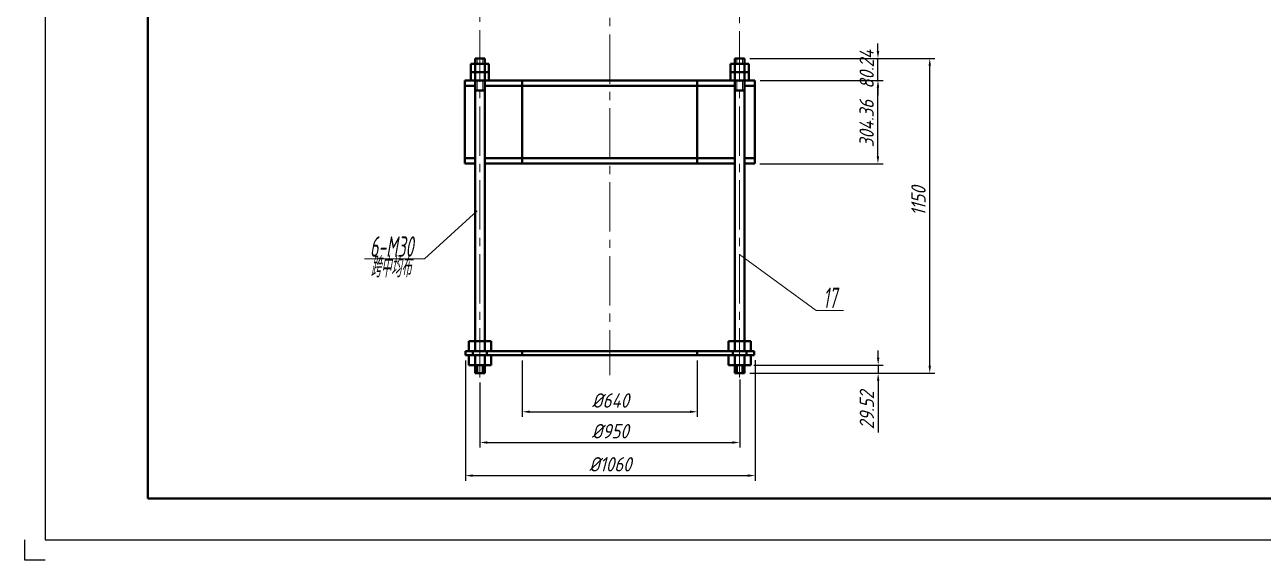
# Model space of a CAD drawing. Header units: millimetres. Extents: x 544 to 9604, y 545 to 13245.
# Drawn here: x 544 to 5074, y 545 to 2501 of the extents above; entities that cross this region are included whole.
import ezdxf

# ---------------------------------------------------------------- set-up
doc = ezdxf.new("R2010")
doc.units = ezdxf.units.MM
doc.header["$LTSCALE"] = 15
doc.header["$PDMODE"] = 3
doc.header["$PDSIZE"] = 5
doc.linetypes.add('CENTER3', pattern=[18, 12, -2, 2, -2])
for name, color, linetype, lineweight in [('中心线', 1, 'CENTER3', 13), ('文字', 2, 'Continuous', 13), ('标注线', 3, 'Continuous', 13), ('细实线', 4, 'Continuous', 13), ('轮廓线', 7, 'Continuous', 40)]:
    doc.layers.add(name, color=color, linetype=linetype, lineweight=lineweight)
doc.styles.add('HZ2', font='gbeitc.shx', dxfattribs={"width": 0.66, "bigfont": 'gbcbig.shx'})
doc.styles.add('工程字', font='gbeitc.shx', dxfattribs={"bigfont": 'gbcbig.shx'})
doc.dimstyles.new('工程标注', dxfattribs={"dimscale": 15, "dimtxt": 3.5, "dimasz": 1.8, "dimexe": 1.25, "dimexo": 1.25, "dimgap": 1, "dimtad": 1, "dimdsep": 46, "dimtxsty": '工程字', "dimcen": 2.5, "dimadec": 0, "dimazin": 0, "dimtfac": 1, "dimtmove": 0, "dimatfit": 3, "dimfxl": 0, "dimarcsym": 0})

# ---------------------------------------------------------------- blocks, each defined once
blk = doc.blocks.new('*D131')
at = {"layer": 'Defpoints', "color": 0}
for p in [(2363.7, 1293.4), (3003.7, 1293.4), (3003.7, 1087)]:
    blk.add_point(p, dxfattribs=at)
at = {"layer": '标注线', "color": 0, "lineweight": -2}
for p, q in [((2363.7, 1274.7), (2363.7, 1068.2)), ((3003.7, 1274.7), (3003.7, 1068.2)), ((2390.7, 1087), (2976.7, 1087))]:
    blk.add_line(p, q, dxfattribs=at)
at = {"layer": '标注线', "color": 0}
for points in [[(2390.7, 1091.5), (2390.7, 1082.5), (2363.7, 1087)], [(2976.7, 1091.5), (2976.7, 1082.5), (3003.7, 1087)]]:
    blk.add_solid(points, dxfattribs=at)
at = {"layer": '标注线', "color": 0, "insert": (2686.1, 1128.2), "char_height": 52.5, "attachment_point": 5, "style": '工程字'}
blk.add_mtext('%%c640', dxfattribs=at)
blk = doc.blocks.new('*D132')
at = {"layer": 'Defpoints', "color": 0}
for p in [(3158.7, 1224.2), (2208.7, 1212.5), (3158.7, 974.8)]:
    blk.add_point(p, dxfattribs=at)
at = {"layer": '标注线', "color": 0, "lineweight": -2}
for p, q in [((2208.7, 1193.8), (2208.7, 956)), ((3158.7, 1205.4), (3158.7, 956)), ((2235.7, 974.8), (3131.7, 974.8))]:
    blk.add_line(p, q, dxfattribs=at)
at = {"layer": '标注线', "color": 0}
for points in [[(2235.7, 979.3), (2235.7, 970.3), (2208.7, 974.8)], [(3131.7, 979.3), (3131.7, 970.3), (3158.7, 974.8)]]:
    blk.add_solid(points, dxfattribs=at)
at = {"layer": '标注线', "color": 0, "insert": (2685.2, 1016), "char_height": 52.5, "attachment_point": 5, "style": '工程字'}
blk.add_mtext('%%c950', dxfattribs=at)
blk = doc.blocks.new('*D133')
at = {"layer": 'Defpoints', "color": 0}
for p in [(2155.5, 1293.4), (3215.5, 1294.3), (3215.5, 853.9)]:
    blk.add_point(p, dxfattribs=at)
at = {"layer": '标注线', "color": 0, "lineweight": -2}
for p, q in [((2155.5, 1274.7), (2155.5, 835.1)), ((3215.5, 1275.6), (3215.5, 835.1)), ((2182.5, 853.9), (3188.5, 853.9))]:
    blk.add_line(p, q, dxfattribs=at)
at = {"layer": '标注线', "color": 0}
for points in [[(2182.5, 858.4), (2182.5, 849.4), (2155.5, 853.9)], [(3188.5, 858.4), (3188.5, 849.4), (3215.5, 853.9)]]:
    blk.add_solid(points, dxfattribs=at)
at = {"layer": '标注线', "color": 0, "insert": (2685.2, 895.1), "char_height": 52.5, "attachment_point": 5, "style": '工程字'}
blk.add_mtext('%%c1060', dxfattribs=at)
blk = doc.blocks.new('*D100')
at = {"layer": 'Defpoints', "color": 0}
for p in [(3177.7, 2378), (3854, 2378), (3177.7, 1227.9)]:
    blk.add_point(p, dxfattribs=at)
at = {"layer": '标注线', "color": 0, "lineweight": -2}
for p, q in [((3196.4, 2378), (3872.8, 2378)), ((3854, 1254.9), (3854, 2351)), ((3196.4, 1227.9), (3872.8, 1227.9))]:
    blk.add_line(p, q, dxfattribs=at)
at = {"layer": '标注线', "color": 0}
for points in [[(3849.5, 2351), (3858.5, 2351), (3854, 2378)], [(3849.5, 1254.9), (3858.5, 1254.9), (3854, 1227.9)]]:
    blk.add_solid(points, dxfattribs=at)
at = {"layer": '标注线', "color": 0, "insert": (3812.8, 1856.5), "char_height": 52.5, "attachment_point": 5, "rotation": 90, "style": '工程字'}
blk.add_mtext('1150', dxfattribs=at)
blk = doc.blocks.new('*D101')
at = {"layer": 'Defpoints', "color": 0}
for p in [(3176.7, 1227.9), (3191.7, 1257.4), (3665.3, 1257.4)]:
    blk.add_point(p, dxfattribs=at)
at = {"layer": '标注线', "color": 0, "lineweight": -2}
for p, q in [((3665.3, 1284.4), (3665.3, 1311.4)), ((3195.4, 1227.9), (3684, 1227.9)), ((3210.4, 1257.4), (3684, 1257.4)), ((3665.3, 1257.4), (3665.3, 1227.9)), ((3665.3, 1200.9), (3665.3, 1011.5))]:
    blk.add_line(p, q, dxfattribs=at)
at = {"layer": '标注线', "color": 0}
for points in [[(3660.8, 1284.4), (3669.8, 1284.4), (3665.3, 1257.4)], [(3660.8, 1200.9), (3669.8, 1200.9), (3665.3, 1227.9)]]:
    blk.add_solid(points, dxfattribs=at)
at = {"layer": '标注线', "color": 0, "insert": (3624, 1092.7), "char_height": 52.5, "attachment_point": 5, "rotation": 90, "style": '工程字'}
blk.add_mtext('29.52', dxfattribs=at)
blk = doc.blocks.new('*D106')
at = {"layer": 'Defpoints', "color": 0}
for p in [(3193.7, 2378), (3664.6, 2378), (3214.6, 2297.8)]:
    blk.add_point(p, dxfattribs=at)
at = {"layer": '标注线', "color": 0, "lineweight": -2}
for p, q in [((3664.6, 2405), (3664.6, 2432)), ((3212.5, 2378), (3683.3, 2378)), ((3664.6, 2297.8), (3664.6, 2378)), ((3233.3, 2297.8), (3683.3, 2297.8)), ((3664.6, 2270.8), (3664.6, 2243.8))]:
    blk.add_line(p, q, dxfattribs=at)
at = {"layer": '标注线', "color": 0}
for points in [[(3660.1, 2405), (3669.1, 2405), (3664.6, 2378)], [(3660.1, 2270.8), (3669.1, 2270.8), (3664.6, 2297.8)]]:
    blk.add_solid(points, dxfattribs=at)
at = {"layer": '标注线', "color": 0, "insert": (3623.3, 2337.9), "char_height": 52.5, "attachment_point": 5, "rotation": 90, "style": '工程字'}
blk.add_mtext('80.24', dxfattribs=at)
blk = doc.blocks.new('*D107')
at = {"layer": 'Defpoints', "color": 0}
for p in [(3246.8, 2297.8), (3664.4, 2297.8), (3213.7, 1993.4)]:
    blk.add_point(p, dxfattribs=at)
at = {"layer": '标注线', "color": 0, "lineweight": -2}
for p, q in [((3265.5, 2297.8), (3683.1, 2297.8)), ((3664.4, 2020.4), (3664.4, 2270.8)), ((3232.4, 1993.4), (3683.1, 1993.4))]:
    blk.add_line(p, q, dxfattribs=at)
at = {"layer": '标注线', "color": 0}
for points in [[(3659.9, 2270.8), (3668.9, 2270.8), (3664.4, 2297.8)], [(3659.9, 2020.4), (3668.9, 2020.4), (3664.4, 1993.4)]]:
    blk.add_solid(points, dxfattribs=at)
at = {"layer": '标注线', "color": 0, "insert": (3623.1, 2139.3), "char_height": 52.5, "attachment_point": 5, "rotation": 90, "style": '工程字'}
blk.add_mtext('304.36', dxfattribs=at)

msp = doc.modelspace()

# ---------------------------------------------------------------- linework, layer by layer
for p, q in [((618.774, 13170.427), (618.774, 619.828)), ((618.774, 619.828), (9528.774, 619.828))]:
    msp.add_line(p, q)
msp.add_lwpolyline([(618.774, 544.828), (543.774, 544.828), (543.774, 619.828)])
at = {"layer": '中心线', "color": 1}
for p, q in [((2683.68, 12725.652), (2683.68, 1221.259)), ((2208.68, 3021.177), (2208.68, 2378.011)), ((3158.68, 3017.068), (3158.68, 2378.011)), ((2208.68, 1212.539), (2208.68, 2418.817)), ((3158.68, 1212.539), (3158.68, 2418.817))]:
    msp.add_line(p, q, dxfattribs=at)
at = {"layer": '文字'}
for p, q in [((2006.29, 1645.555), (2198.18, 1821.495)), ((1785.9, 1645.555), (2006.29, 1645.555)), ((3438.702, 1457.209), (3158.68, 1662.108)), ((3538.702, 1457.209), (3438.702, 1457.209))]:
    msp.add_line(p, q, dxfattribs=at)
at = {"layer": '细实线'}
for p, q in [((2198.18, 2357.77), (2198.18, 2378.011)), ((2219.18, 2357.77), (2219.18, 2378.011)), ((3148.18, 2357.77), (3148.18, 2378.011)), ((3169.18, 2357.77), (3169.18, 2378.011)), ((2198.18, 2260.156), (2198.18, 2297.77)), ((2219.18, 2260.156), (2219.18, 2297.77)), ((3148.18, 2260.156), (3148.18, 2297.77)), ((3169.18, 2260.156), (3169.18, 2297.77))]:
    msp.add_line(p, q, dxfattribs=at)
at = {"layer": '轮廓线'}
for p, q in [((993.774, 769.828), (993.774, 13020.427)), ((2175.68, 2297.77), (2175.68, 2357.77)), ((2175.68, 2357.77), (2241.68, 2357.77)), ((2190.68, 1982.955), (2190.68, 2378.011)), ((2190.68, 2378.011), (2226.68, 2378.011)), ((2226.68, 1982.955), (2226.68, 2378.011)), ((2241.68, 2297.77), (2241.68, 2357.77)), ((3191.68, 2357.77), (3125.68, 2357.77)), ((3125.68, 2297.77), (3125.68, 2357.77)), ((3140.68, 1982.955), (3140.68, 2378.011)), ((3176.68, 2378.011), (3140.68, 2378.011)), ((3176.68, 1982.955), (3176.68, 2378.011)), ((3191.68, 2297.77), (3191.68, 2357.77)), ((2175.68, 2327.77), (2241.68, 2327.77)), ((3191.68, 2327.77), (3125.68, 2327.77)), ((2153.68, 2297.77), (2683.68, 2297.77)), ((2153.68, 2297.77), (2153.68, 1993.414)), ((2153.68, 2278.27), (2190.68, 2278.27)), ((2226.68, 2278.27), (3003.68, 2278.27)), ((2363.68, 2297.77), (2363.68, 1993.414)), ((3213.68, 2297.77), (2683.68, 2297.77)), ((3140.68, 2278.27), (2683.68, 2278.27)), ((3003.68, 2297.77), (3003.68, 1993.414)), ((3213.68, 2278.27), (3176.68, 2278.27)), ((3213.68, 2297.77), (3213.68, 1993.414)), ((2190.68, 2260.156), (2226.68, 2260.156)), ((3176.68, 2260.156), (3140.68, 2260.156)), ((2153.68, 2012.914), (2190.68, 2012.914)), ((2153.68, 1993.414), (2190.68, 1993.414)), ((2190.68, 1586.521), (2190.68, 2002.771)), ((2226.68, 2012.914), (3003.68, 2012.914)), ((2226.68, 1586.521), (2226.68, 2002.771)), ((2226.68, 1993.414), (2683.68, 1993.414)), ((3140.68, 2012.914), (2683.68, 2012.914)), ((3140.68, 1993.414), (2683.68, 1993.414)), ((3140.68, 1586.521), (3140.68, 2002.771)), ((3213.68, 2012.914), (3176.68, 2012.914)), ((3176.68, 1586.521), (3176.68, 2002.771)), ((3213.68, 1993.414), (3176.68, 1993.414)), ((2190.68, 1308.402), (2190.68, 1586.521)), ((2226.68, 1308.402), (2226.68, 1586.521)), ((3140.68, 1308.402), (3140.68, 1586.521)), ((3176.68, 1308.402), (3176.68, 1586.521)), ((2167.93, 1344.402), (2233.93, 1344.402)), ((2167.93, 1344.402), (2234.18, 1344.402)), ((2167.93, 1344.402), (2167.93, 1308.402)), ((2249.43, 1344.402), (2183.18, 1344.402)), ((2249.43, 1344.402), (2183.43, 1344.402)), ((2249.43, 1344.402), (2249.43, 1308.402)), ((3117.93, 1344.402), (3117.93, 1308.402)), ((3117.93, 1344.402), (3183.93, 1344.402)), ((3117.93, 1344.402), (3184.18, 1344.402)), ((3199.43, 1344.402), (3133.18, 1344.402)), ((3199.43, 1344.402), (3133.43, 1344.402)), ((3199.43, 1344.402), (3199.43, 1308.402)), ((2155.48, 1308.402), (2683.68, 1308.402)), ((2155.48, 1308.402), (2155.48, 1293.402)), ((2155.48, 1293.402), (2683.68, 1293.402)), ((2167.93, 1257.402), (2167.93, 1293.402)), ((2183.18, 1293.402), (2183.18, 1308.402)), ((2190.68, 1227.879), (2190.68, 1293.402)), ((2226.68, 1227.879), (2226.68, 1293.402)), ((2234.18, 1293.402), (2234.18, 1308.402)), ((2249.43, 1257.402), (2249.43, 1293.402)), ((2363.68, 1308.402), (2363.68, 1293.402)), ((3211.88, 1308.402), (2683.68, 1308.402)), ((3211.88, 1293.402), (2683.68, 1293.402)), ((3003.68, 1308.402), (3003.68, 1293.402)), ((3117.93, 1257.402), (3117.93, 1293.402)), ((3133.18, 1293.402), (3133.18, 1308.402)), ((3140.68, 1227.879), (3140.68, 1293.402)), ((3176.68, 1227.879), (3176.68, 1293.402)), ((3184.18, 1293.402), (3184.18, 1308.402)), ((3199.43, 1257.402), (3199.43, 1293.402)), ((3211.88, 1308.402), (3211.88, 1293.402)), ((2167.93, 1257.402), (2234.18, 1257.402)), ((2167.93, 1257.402), (2233.93, 1257.402)), ((2249.43, 1257.402), (2183.18, 1257.402)), ((2249.43, 1257.402), (2183.43, 1257.402)), ((2190.68, 1227.879), (2226.68, 1227.879)), ((2198.18, 1227.879), (2198.18, 1257.402)), ((2219.18, 1227.879), (2219.18, 1257.402)), ((3117.93, 1257.402), (3184.18, 1257.402)), ((3117.93, 1257.402), (3183.93, 1257.402)), ((3199.43, 1257.402), (3133.18, 1257.402)), ((3199.43, 1257.402), (3133.43, 1257.402)), ((3176.68, 1227.879), (3140.68, 1227.879)), ((3148.18, 1227.879), (3148.18, 1257.402)), ((3169.18, 1227.879), (3169.18, 1257.402)), ((9378.774, 769.828), (993.774, 769.828))]:
    msp.add_line(p, q, dxfattribs=at)

# ---------------------------------------------------------------- texts
at = {"insert": (729.084, 1236.274), "char_height": 4, "width": 80, "attachment_point": 1, "style": 'HZ2'}
msp.add_mtext('\\P{\\fTahoma|b0|i0|c0|p32; }', dxfattribs=at)
at = {"layer": '文字', "style": 'HZ2', "width": 0.66}
for s, p in [('6-M30', (1806.374, 1653.048)), ('跨中均布', (1808.896, 1578.372)), ('17', (3463.902, 1465.66))]:
    msp.add_text(s, height=75, dxfattribs=at).set_placement(p)

# ---------------------------------------------------------------- dimensions: what is measured, and where the dimension line sits
at = {"layer": '标注线'}
for base, p1, p2, picture, middle in [((3664.56, 2378.011), (3214.58, 2297.77), (3193.73, 2378.011), '*D106', (3664.56, 2337.89)), ((3664.397, 2297.77), (3213.68, 1993.414), (3246.792, 2297.77), '*D107', (3664.397, 2139.304)), ((3665.284, 1257.402), (3176.68, 1227.879), (3191.68, 1257.402), '*D101', (3665.284, 1092.707))]:
    dim = msp.add_linear_dim(base=base, p1=p1, p2=p2, angle=90, dimstyle='工程标注', dxfattribs=at)
    dim.commit()
    dim.dimension.update_dxf_attribs({"geometry": picture, "text_midpoint": middle, "dimtype": 160})
dim = msp.add_linear_dim(base=(3854.034, 2378.011), p1=(3177.688, 1227.879), p2=(3177.688, 2378.011), angle=90, text='1150', dimstyle='工程标注', dxfattribs=at)
dim.commit()
dim.dimension.update_dxf_attribs({"geometry": '*D100', "text_midpoint": (3854.034, 1856.517), "dimtype": 160})
for base, p1, p2, picture, middle in [((3215.48, 853.87), (2155.48, 1293.402), (3215.48, 1294.302), '*D133', (2685.19, 853.87)), ((3003.68, 1086.969), (2363.68, 1293.402), (3003.68, 1293.402), '*D131', (2686.063, 1086.969)), ((3158.68, 974.77), (2208.68, 1212.539), (3158.68, 1224.19), '*D132', (2685.19, 974.77))]:
    dim = msp.add_linear_dim(base=base, p1=p1, p2=p2, text='%%c<>', dimstyle='工程标注', dxfattribs=at)
    dim.commit()
    dim.dimension.update_dxf_attribs({"geometry": picture, "text_midpoint": middle, "dimtype": 160})

doc.saveas('drawing.dxf')
